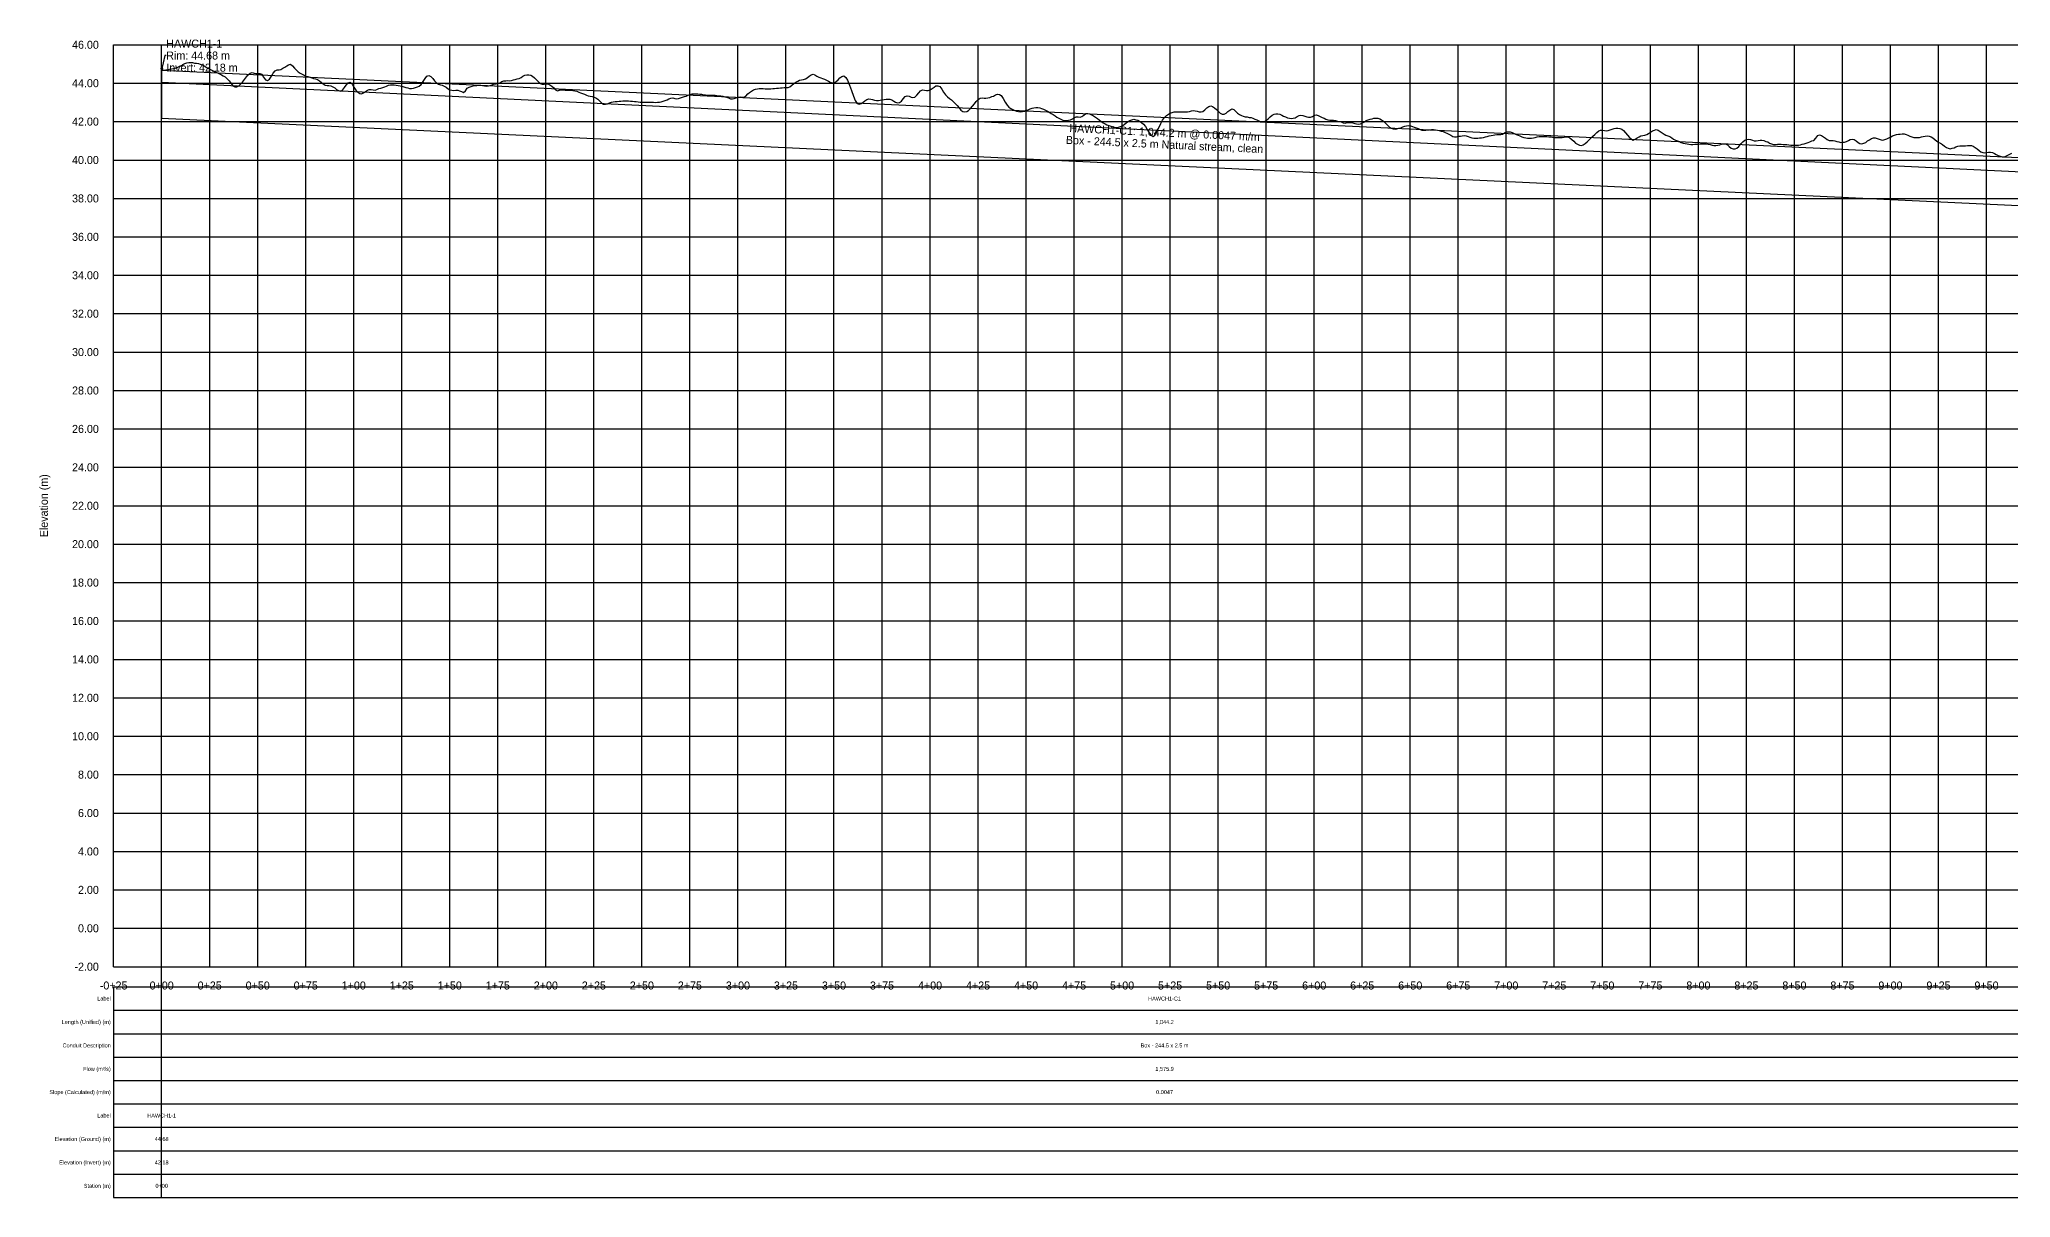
# Model space of a CAD drawing. Extents: x -64 to 8243, y -140 to 463.
# Drawn here: x -64 to 963, y -140 to 463 of the extents above; entities that cross this region are included whole.
import ezdxf
from ezdxf.enums import TextEntityAlignment as Align

# ---------------------------------------------------------------- set-up
doc = ezdxf.new("R2010")
doc.units = 0
for name, color, linetype in [('Annotation', 7, 'Continuous'), ('Annotation_Table', 254, 'Continuous'), ('Crown', 7, 'Continuous'), ('Grid', 254, 'Continuous'), ('Grid_Text', 7, 'Continuous'), ('Ground_Elevation', 3, 'Continuous'), ('Hydraulic_Grade', 5, 'Continuous'), ('Invert', 7, 'Continuous'), ('Structure', 7, 'Continuous')]:
    doc.layers.add(name, color=color, linetype=linetype)

msp = doc.modelspace()

# ---------------------------------------------------------------- linework, layer by layer
at = {"layer": 'Annotation', "color": 0}
msp.add_lwpolyline([(2.4, 454.4), (1.7, 454.4), (0, 446.8)], dxfattribs=at)
msp.add_lwpolyline([(0, 446.8), (-0.2, 447.8), (0.6, 447.6)], close=True, dxfattribs=at)
at = {"layer": 'Annotation_Table', "color": 254}
for points in [[(0, -140.2), (0, 460)], [(-25, -30.5), (8225, -30.5)], [(-25, -30.5), (-25, -140.2)], [(-25, -42.7), (8225, -42.7)], [(-25, -54.9), (8225, -54.9)], [(-25, -67.1), (8225, -67.1)], [(-25, -79.2), (8225, -79.2)], [(-25, -91.4), (8225, -91.4)], [(-25, -103.6), (8225, -103.6)], [(-25, -115.8), (8225, -115.8)], [(-25, -128), (8225, -128)], [(-25, -140.2), (8225, -140.2)]]:
    msp.add_lwpolyline(points, dxfattribs=at)
at = {"layer": 'Crown', "color": 0}
for points in [[(0, 446.8), (0, 446.8)], [(0, 446.8), (1044.2, 397.6)]]:
    msp.add_lwpolyline(points, dxfattribs=at)
at = {"layer": 'Grid', "color": 254}
for points in [[(-25, 460), (8225, 460)], [(-25, -20), (-25, 460)], [(0, -20), (0, 460)], [(25, -20), (25, 460)], [(50, -20), (50, 460)], [(75, -20), (75, 460)], [(100, -20), (100, 460)], [(125, -20), (125, 460)], [(150, -20), (150, 460)], [(175, -20), (175, 460)], [(200, -20), (200, 460)], [(225, -20), (225, 460)], [(250, -20), (250, 460)], [(275, -20), (275, 460)], [(300, -20), (300, 460)], [(325, -20), (325, 460)], [(350, -20), (350, 460)], [(375, -20), (375, 460)], [(400, -20), (400, 460)], [(425, -20), (425, 460)], [(450, -20), (450, 460)], [(475, -20), (475, 460)], [(500, -20), (500, 460)], [(525, -20), (525, 460)], [(550, -20), (550, 460)], [(575, -20), (575, 460)], [(600, -20), (600, 460)], [(625, -20), (625, 460)], [(650, -20), (650, 460)], [(675, -20), (675, 460)], [(700, -20), (700, 460)], [(725, -20), (725, 460)], [(750, -20), (750, 460)], [(775, -20), (775, 460)], [(800, -20), (800, 460)], [(825, -20), (825, 460)], [(850, -20), (850, 460)], [(875, -20), (875, 460)], [(900, -20), (900, 460)], [(925, -20), (925, 460)], [(950, -20), (950, 460)], [(-25, 440), (8225, 440)], [(-25, 420), (8225, 420)], [(-25, 400), (8225, 400)], [(-25, 380), (8225, 380)], [(-25, 360), (8225, 360)], [(-25, 340), (8225, 340)], [(-25, 320), (8225, 320)], [(-25, 300), (8225, 300)], [(-25, 280), (8225, 280)], [(-25, 260), (8225, 260)], [(-25, 240), (8225, 240)], [(-25, 220), (8225, 220)], [(-25, 200), (8225, 200)], [(-25, 180), (8225, 180)], [(-25, 160), (8225, 160)], [(-25, 140), (8225, 140)], [(-25, 120), (8225, 120)], [(-25, 100), (8225, 100)], [(-25, 80), (8225, 80)], [(-25, 60), (8225, 60)], [(-25, 40), (8225, 40)], [(-25, 20), (8225, 20)], [(-25, 0), (8225, 0)], [(-25, -20), (8225, -20)]]:
    msp.add_lwpolyline(points, dxfattribs=at)
at = {"layer": 'Ground_Elevation', "color": 3}
msp.add_lwpolyline([(0.1, 446.8), (1.1, 446.8), (2.1, 446.9), (3.1, 447.1), (4.1, 447.3), (5.1, 447.4), (6.1, 447.6), (7.1, 447.9), (8.1, 448.2), (9.1, 448.6), (10.1, 449.1), (11.1, 449.7), (12.1, 450.2), (13.1, 450.6), (14.1, 450.8), (15.1, 450.8), (16.1, 450.7), (17.1, 450.5), (18.1, 450.4), (19.1, 450.2), (20.1, 449.9), (21.1, 449.5), (22.1, 449), (23.1, 448.4), (24.1, 447.8), (25.1, 447.3), (26.1, 446.8), (27.1, 446.3), (28.1, 445.8), (29.1, 445.4), (30.1, 444.9), (31.1, 444.4), (32.1, 443.9), (33.1, 443.3), (34.1, 442.3), (35.1, 441.2), (36.1, 439.9), (37.1, 438.7), (38.1, 438.1), (39.1, 438.1), (40.1, 438.6), (41.1, 439.5), (42.1, 440.6), (43.1, 442), (44.1, 443.3), (45.1, 444.3), (46.1, 445.3), (47.1, 445.5), (48.1, 445.3), (49.1, 445.1), (50.1, 445.1), (51.1, 445.1), (52.1, 444.7), (53.1, 443.2), (54.1, 441.8), (55.1, 441.4), (56.1, 442.1), (57.1, 443.7), (58.1, 445.3), (59.1, 446.4), (60.1, 446.9), (61.1, 447), (62.1, 447.2), (63.1, 447.8), (64.1, 448.4), (65.1, 449), (66.1, 449.5), (67.1, 449.9), (68.1, 449), (69.1, 447.8), (70.1, 446.9), (71.1, 445.9), (72.1, 445.2), (73.1, 444.7), (74.1, 444.2), (75.1, 443.7), (76.1, 443.4), (77.1, 443.1), (78.1, 442.8), (79.1, 442.5), (80.1, 442.3), (81.1, 442), (82.1, 441.3), (83.1, 440.5), (84.1, 439.6), (85.1, 439), (86.1, 438.8), (87.1, 438.8), (88.1, 438.6), (89.1, 438.1), (90.1, 437.5), (91.1, 436.7), (92.1, 436.2), (93.1, 435.9), (94.1, 436.4), (95.1, 437.7), (96.1, 439), (97.1, 440.1), (98.1, 440.5), (99.1, 439.5), (100.1, 437.9), (101.1, 436.3), (102.1, 435.3), (103.1, 434.6), (104.1, 434.4), (105.1, 434.9), (106.1, 435.7), (107.1, 436.3), (108.1, 436.7), (109.1, 436.7), (110.1, 436.5), (111.1, 436.4), (112.1, 436.7), (113.1, 437.2), (114.1, 437.4), (115.1, 437.7), (116.1, 438.1), (117.1, 438.5), (118.1, 438.9), (119.1, 439.1), (120.1, 439.1), (121.1, 439.1), (122.1, 439), (123.1, 438.8), (124.1, 438.6), (125.1, 438.4), (126.1, 438.1), (127.1, 437.8), (128.1, 437.6), (129.1, 437.3), (130.1, 437.3), (131.1, 437.4), (132.1, 437.7), (133.1, 438.1), (134.1, 438.5), (135.1, 439.4), (136.1, 440.8), (137.1, 442.4), (138.1, 443.6), (139.1, 444), (140.1, 443.4), (141.1, 442.5), (142.1, 441.2), (143.1, 440.1), (144.1, 439.5), (145.1, 439.1), (146.1, 438.9), (147.1, 438.4), (148.1, 437.9), (149.1, 437.1), (150.1, 436.6), (151.1, 436.3), (152.1, 436.2), (153.1, 436.3), (154.1, 436.4), (155.1, 436.1), (156.1, 435.7), (157.1, 435.1), (158.1, 436), (159.1, 437.4), (160.1, 438), (161.1, 438.2), (162.1, 438.6), (163.1, 438.8), (164.1, 438.8), (165.1, 438.9), (166.1, 438.9), (167.1, 438.8), (168.1, 438.6), (169.1, 438.5), (170.1, 438.6), (171.1, 438.8), (172.1, 439.2), (173.1, 439.6), (174.1, 439.6), (175.1, 439.8), (176.1, 440.2), (177.1, 440.8), (178.1, 441.2), (179.1, 441.3), (180.1, 441.4), (181.1, 441.3), (182.1, 441.4), (183.1, 441.7), (184.1, 441.9), (185.1, 442.3), (186.1, 442.5), (187.1, 443), (188.1, 443.6), (189.1, 444.1), (190.1, 444.4), (191.1, 444.4), (192.1, 444.1), (193.1, 443.6), (194.1, 442.8), (195.1, 441.8), (196.1, 440.7), (197.1, 439.9), (198.1, 439.5), (199.1, 439.5), (200.1, 439.6), (201.1, 439.6), (202.1, 439.2), (203.1, 438.5), (204.1, 437.5), (205.1, 436.5), (206.1, 436), (207.1, 436.3), (208.1, 436.5), (209.1, 436.5), (210.1, 436.4), (211.1, 436.4), (212.1, 436.4), (213.1, 436.3), (214.1, 436.2), (215.1, 436), (216.1, 435.8), (217.1, 435.4), (218.1, 435), (219.1, 434.6), (220.1, 434.2), (221.1, 433.8), (222.1, 433.5), (223.1, 433.3), (224.1, 433.1), (225.1, 432.8), (226.1, 432.4), (227.1, 431.6), (228.1, 430.6), (229.1, 429.6), (230.1, 429.1), (231.1, 429), (232.1, 429.3), (233.1, 429.7), (234.1, 430.1), (235.1, 430.3), (236.1, 430.4), (237.1, 430.5), (238.1, 430.6), (239.1, 430.7), (240.1, 430.8), (241.1, 430.8), (242.1, 430.8), (243.1, 430.8), (244.1, 430.7), (245.1, 430.6), (246.1, 430.5), (247.1, 430.4), (248.1, 430.3), (249.1, 430.2), (250.1, 430.1), (251.1, 430.1), (252.1, 430.1), (253.1, 430.1), (254.1, 430.1), (255.1, 430.1), (256.1, 430.1), (257.1, 430), (258.1, 430.1), (259.1, 430.2), (260.1, 430.3), (261.1, 430.6), (262.1, 431), (263.1, 431.4), (264.1, 431.9), (265.1, 432.2), (266.1, 432.3), (267.1, 432), (268.1, 431.9), (269.1, 432), (270.1, 432.4), (271.1, 432.8), (272.1, 433), (273.1, 433.3), (274.1, 433.7), (275.1, 434.1), (276.1, 434.4), (277.1, 434.4), (278.1, 434.4), (279.1, 434.4), (280.1, 434.3), (281.1, 434.2), (282.1, 434), (283.1, 433.9), (284.1, 433.8), (285.1, 433.7), (286.1, 433.7), (287.1, 433.7), (288.1, 433.7), (289.1, 433.6), (290.1, 433.5), (291.1, 433.4), (292.1, 433.2), (293.1, 432.9), (294.1, 432.7), (295.1, 432.3), (296.1, 431.8), (297.1, 431.9), (298.1, 432), (299.1, 432.4), (300.1, 432.7), (301.1, 432.9), (302.1, 432.8), (303.1, 432.8), (304.1, 433.3), (305.1, 434.4), (306.1, 435.2), (307.1, 435.9), (308.1, 436.5), (309.1, 436.9), (310.1, 437.1), (311.1, 437.2), (312.1, 437.2), (313.1, 437.2), (314.1, 437.1), (315.1, 437), (316.1, 437), (317.1, 437.1), (318.1, 437.2), (319.1, 437.3), (320.1, 437.4), (321.1, 437.4), (322.1, 437.5), (323.1, 437.6), (324.1, 437.7), (325.1, 437.8), (326.1, 437.7), (327.1, 438.1), (328.1, 438.9), (329.1, 439.8), (330.1, 440.5), (331.1, 441.1), (332.1, 441.5), (333.1, 441.7), (334.1, 442), (335.1, 442.3), (336.1, 442.8), (337.1, 443.6), (338.1, 444.3), (339.1, 444.7), (340.1, 444.4), (341.1, 443.7), (342.1, 443.2), (343.1, 442.7), (344.1, 442.4), (345.1, 442.1), (346.1, 441.6), (347.1, 441.1), (348.1, 440.5), (349.1, 440.2), (350.1, 440.2), (351.1, 440.8), (352.1, 441.7), (353.1, 442.7), (354.1, 443.5), (355.1, 443.8), (356.1, 443), (357.1, 441.6), (358.1, 439), (359.1, 436.2), (360.1, 433.2), (361.1, 431), (362.1, 429.5), (363.1, 429.1), (364.1, 429.4), (365.1, 430), (366.1, 430.8), (367.1, 431.5), (368.1, 431.8), (369.1, 431.7), (370.1, 431.5), (371.1, 431.2), (372.1, 430.9), (373.1, 430.9), (374.1, 431.1), (375.1, 431.3), (376.1, 431.5), (377.1, 431.6), (378.1, 431.7), (379.1, 431.6), (380.1, 431.3), (381.1, 430.7), (382.1, 430.1), (383.1, 429.8), (384.1, 429.9), (385.1, 430.7), (386.1, 431.9), (387.1, 433), (388.1, 433.4), (389.1, 433.3), (390.1, 432.7), (391.1, 432.5), (392.1, 432.7), (393.1, 433.7), (394.1, 434.9), (395.1, 436.1), (396.1, 436.5), (397.1, 436.4), (398.1, 436.2), (399.1, 436.2), (400.1, 436.6), (401.1, 437.2), (402.1, 437.9), (403.1, 438.6), (404.1, 438.7), (405.1, 438.2), (406.1, 436.9), (407.1, 435.3), (408.1, 434), (409.1, 432.9), (410.1, 432.1), (411.1, 431.4), (412.1, 430.5), (413.1, 429.4), (414.1, 428.3), (415.1, 427.1), (416.1, 426), (417.1, 425.3), (418.1, 425), (419.1, 425.2), (420.1, 425.7), (421.1, 426.8), (422.1, 428), (423.1, 429.2), (424.1, 430.5), (425.1, 431.5), (426.1, 432.2), (427.1, 432.3), (428.1, 432.2), (429.1, 432.2), (430.1, 432.4), (431.1, 432.6), (432.1, 433), (433.1, 433.3), (434.1, 433.9), (435.1, 434.3), (436.1, 434.1), (437.1, 433.6), (438.1, 432), (439.1, 430.2), (440.1, 428.5), (441.1, 427.5), (442.1, 426.9), (443.1, 426.3), (444.1, 425.8), (445.1, 425.5), (446.1, 425.2), (447.1, 425.1), (448.1, 425.2), (449.1, 425.5), (450.1, 425.9), (451.1, 426.2), (452.1, 426.6), (453.1, 427), (454.1, 427.2), (455.1, 427.4), (456.1, 427.3), (457.1, 427.2), (458.1, 426.9), (459.1, 426.5), (460.1, 426), (461.1, 425.5), (462.1, 424.9), (463.1, 424.3), (464.1, 423.7), (465.1, 423), (466.1, 422.3), (467.1, 421.7), (468.1, 421.2), (469.1, 420.8), (470.1, 420.6), (471.1, 420.6), (472.1, 420.7), (473.1, 421), (474.1, 421.5), (475.1, 422), (476.1, 422.5), (477.1, 422.4), (478.1, 422.3), (479.1, 422.7), (480.1, 423.4), (481.1, 424.3), (482.1, 424.3), (483.1, 424), (484.1, 423.5), (485.1, 423), (486.1, 422.3), (487.1, 421.6), (488.1, 420.9), (489.1, 420.1), (490.1, 419.4), (491.1, 418.8), (492.1, 418.3), (493.1, 417.9), (494.1, 417.6), (495.1, 417.3), (496.1, 417.1), (497.1, 417), (498.1, 417.1), (499.1, 417.4), (500.1, 417.8), (501.1, 418.5), (502.1, 419.3), (503.1, 420), (504.1, 420.6), (505.1, 421), (506.1, 421.2), (507.1, 421), (508.1, 420.7), (509.1, 420.2), (510.1, 419.5), (511.1, 418.7), (512.1, 417.5), (513.1, 415.8), (514.1, 414.2), (515.1, 412.9), (516.1, 412.3), (517.1, 412.9), (518.1, 414.7), (519.1, 416.8), (520.1, 419), (521.1, 420.8), (522.1, 422.1), (523.1, 423.1), (524.1, 423.9), (525.1, 424.4), (526.1, 424.7), (527.1, 425), (528.1, 425.1), (529.1, 425.1), (530.1, 425.1), (531.1, 425.1), (532.1, 425.1), (533.1, 425.1), (534.1, 425.1), (535.1, 425.3), (536.1, 425.6), (537.1, 425.7), (538.1, 425.6), (539.1, 425.4), (540.1, 425.1), (541.1, 425), (542.1, 425.3), (543.1, 426.2), (544.1, 427.1), (545.1, 427.9), (546.1, 428.2), (547.1, 427.8), (548.1, 427.1), (549.1, 426.3), (550.1, 425.3), (551.1, 424.4), (552.1, 423.8), (553.1, 423.9), (554.1, 424.4), (555.1, 425.3), (556.1, 426), (557.1, 426.6), (558.1, 426.3), (559.1, 425.4), (560.1, 424.4), (561.1, 423.7), (562.1, 423.1), (563.1, 422.8), (564.1, 422.5), (565.1, 422.4), (566.1, 422.2), (567.1, 422.1), (568.1, 421.8), (569.1, 421.3), (570.1, 420.9), (571.1, 420.4), (572.1, 420), (573.1, 419.9), (574.1, 420.1), (575.1, 420.7), (576.1, 421.5), (577.1, 422.5), (578.1, 423.4), (579.1, 423.8), (580.1, 424), (581.1, 424), (582.1, 423.8), (583.1, 423.4), (584.1, 422.9), (585.1, 422.5), (586.1, 422), (587.1, 421.7), (588.1, 421.6), (589.1, 421.7), (590.1, 422), (591.1, 422.6), (592.1, 423.2), (593.1, 423.4), (594.1, 423.2), (595.1, 422.8), (596.1, 422.4), (597.1, 422.3), (598.1, 422.3), (599.1, 422.6), (600.1, 423.3), (601.1, 423.5), (602.1, 423.2), (603.1, 422.6), (604.1, 422.1), (605.1, 421.7), (606.1, 421.3), (607.1, 421), (608.1, 420.8), (609.1, 420.8), (610.1, 420.7), (611.1, 420.6), (612.1, 420.3), (613.1, 420.1), (614.1, 419.8), (615.1, 419.3), (616.1, 419.2), (617.1, 419.5), (618.1, 419.6), (619.1, 419.5), (620.1, 419.3), (621.1, 419), (622.1, 418.8), (623.1, 418.7), (624.1, 418.8), (625.1, 419.3), (626.1, 419.9), (627.1, 420.5), (628.1, 421), (629.1, 421.3), (630.1, 421.5), (631.1, 421.8), (632.1, 421.8), (633.1, 421.7), (634.1, 421.5), (635.1, 421), (636.1, 420.2), (637.1, 419.2), (638.1, 418.2), (639.1, 417.3), (640.1, 416.5), (641.1, 416.2), (642.1, 416.1), (643.1, 416.2), (644.1, 416.6), (645.1, 416.8), (646.1, 417.2), (647.1, 417.7), (648.1, 417.8), (649.1, 418), (650.1, 417.8), (651.1, 417.4), (652.1, 417.1), (653.1, 416.7), (654.1, 416.4), (655.1, 415.9), (656.1, 415.6), (657.1, 415.6), (658.1, 415.6), (659.1, 415.7), (660.1, 415.7), (661.1, 415.8), (662.1, 415.8), (663.1, 415.7), (664.1, 415.6), (665.1, 415.4), (666.1, 415.1), (667.1, 414.8), (668.1, 414.4), (669.1, 414), (670.1, 413.4), (671.1, 412.9), (672.1, 412.3), (673.1, 412), (674.1, 412.1), (675.1, 412.4), (676.1, 412.4), (677.1, 412.6), (678.1, 412.7), (679.1, 412.6), (680.1, 412.3), (681.1, 411.9), (682.1, 411.6), (683.1, 411.4), (684.1, 411.3), (685.1, 411.4), (686.1, 411.5), (687.1, 411.6), (688.1, 411.8), (689.1, 412), (690.1, 412.3), (691.1, 412.6), (692.1, 412.8), (693.1, 413), (694.1, 413.1), (695.1, 413.3), (696.1, 413.3), (697.1, 413.2), (698.1, 413.5), (699.1, 414.1), (700.1, 414.6), (701.1, 414.7), (702.1, 414.6), (703.1, 414.3), (704.1, 413.8), (705.1, 413.2), (706.1, 413), (707.1, 412.6), (708.1, 412.1), (709.1, 411.7), (710.1, 411.5), (711.1, 411.3), (712.1, 411.3), (713.1, 411.3), (714.1, 411.5), (715.1, 411.8), (716.1, 412.1), (717.1, 412.2), (718.1, 412.3), (719.1, 412.3), (720.1, 412.3), (721.1, 412.2), (722.1, 412.1), (723.1, 412), (724.1, 411.9), (725.1, 411.8), (726.1, 411.7), (727.1, 411.7), (728.1, 411.7), (729.1, 411.8), (730.1, 411.9), (731.1, 412), (732.1, 412), (733.1, 411.6), (734.1, 410.7), (735.1, 409.8), (736.1, 408.8), (737.1, 408.3), (738.1, 407.8), (739.1, 407.6), (740.1, 407.9), (741.1, 408.6), (742.1, 409.5), (743.1, 410.5), (744.1, 411.6), (745.1, 412.4), (746.1, 413.3), (747.1, 414.4), (748.1, 415.2), (749.1, 415.5), (750.1, 415.5), (751.1, 415.3), (752.1, 415.2), (753.1, 415.4), (754.1, 415.7), (755.1, 416.1), (756.1, 416.4), (757.1, 416.6), (758.1, 416.6), (759.1, 416.4), (760.1, 416), (761.1, 415.3), (762.1, 414.2), (763.1, 412.9), (764.1, 411.7), (765.1, 410.8), (766.1, 410.4), (767.1, 410.8), (768.1, 411.5), (769.1, 412.1), (770.1, 412.6), (771.1, 412.8), (772.1, 413), (773.1, 413.3), (774.1, 413.8), (775.1, 414.5), (776.1, 415.2), (777.1, 415.6), (778.1, 415.8), (779.1, 415.6), (780.1, 414.9), (781.1, 414.1), (782.1, 413.4), (783.1, 412.9), (784.1, 412.6), (785.1, 412.2), (786.1, 411.6), (787.1, 410.8), (788.1, 410.4), (789.1, 410), (790.1, 409.6), (791.1, 409.2), (792.1, 408.8), (793.1, 408.6), (794.1, 408.4), (795.1, 408.2), (796.1, 408.1), (797.1, 408.1), (798.1, 408.2), (799.1, 408.2), (800.1, 408.3), (801.1, 408.4), (802.1, 408.5), (803.1, 408.5), (804.1, 408.4), (805.1, 408.3), (806.1, 408.1), (807.1, 407.8), (808.1, 407.6), (809.1, 407.5), (810.1, 407.7), (811.1, 407.9), (812.1, 408.3), (813.1, 408.5), (814.1, 408.5), (815.1, 407.9), (816.1, 407), (817.1, 406.2), (818.1, 405.8), (819.1, 405.8), (820.1, 406.1), (821.1, 407.1), (822.1, 408.4), (823.1, 409.5), (824.1, 410.4), (825.1, 410.7), (826.1, 410.9), (827.1, 410.7), (828.1, 410.3), (829.1, 410), (830.1, 410), (831.1, 410.1), (832.1, 410.3), (833.1, 410.3), (834.1, 410.1), (835.1, 409.7), (836.1, 409.4), (837.1, 408.8), (838.1, 408.4), (839.1, 408.1), (840.1, 408), (841.1, 408.2), (842.1, 408.3), (843.1, 408.2), (844.1, 408.1), (845.1, 408.1), (846.1, 408), (847.1, 407.9), (848.1, 407.8), (849.1, 407.8), (850.1, 407.8), (851.1, 407.8), (852.1, 407.8), (853.1, 407.9), (854.1, 408.2), (855.1, 408.5), (856.1, 408.8), (857.1, 409.2), (858.1, 409.5), (859.1, 409.9), (860.1, 410.2), (861.1, 411.4), (862.1, 412.8), (863.1, 413.1), (864.1, 412.8), (865.1, 412), (866.1, 411.3), (867.1, 410.7), (868.1, 410.2), (869.1, 410.2), (870.1, 410.2), (871.1, 410), (872.1, 409.7), (873.1, 409.4), (874.1, 409.2), (875.1, 409.3), (876.1, 409.3), (877.1, 409.6), (878.1, 410.2), (879.1, 410.6), (880.1, 410.8), (881.1, 410.6), (882.1, 410), (883.1, 409.2), (884.1, 408.6), (885.1, 408.5), (886.1, 408.8), (887.1, 409.2), (888.1, 409.9), (889.1, 410.5), (890.1, 411.2), (891.1, 411.6), (892.1, 411.5), (893.1, 411.2), (894.1, 410.8), (895.1, 410.5), (896.1, 410.4), (897.1, 410.6), (898.1, 411), (899.1, 411.5), (900.1, 412.1), (901.1, 412.6), (902.1, 412.9), (903.1, 413.2), (904.1, 413.4), (905.1, 413.5), (906.1, 413.6), (907.1, 413.6), (908.1, 413.3), (909.1, 412.9), (910.1, 412.5), (911.1, 412.1), (912.1, 411.8), (913.1, 411.7), (914.1, 411.7), (915.1, 411.8), (916.1, 412), (917.1, 412.2), (918.1, 412.5), (919.1, 412.6), (920.1, 412.5), (921.1, 412.1), (922.1, 411.6), (923.1, 410.7), (924.1, 409.8), (925.1, 409.1), (926.1, 408.7), (927.1, 408), (928.1, 407.2), (929.1, 406.6), (930.1, 406.1), (931.1, 405.9), (932.1, 406.1), (933.1, 406.4), (934.1, 406.9), (935.1, 407.2), (936.1, 407.4), (937.1, 407.4), (938.1, 407.4), (939.1, 407.4), (940.1, 407.6), (941.1, 407.6), (942.1, 407.5), (943.1, 407.2), (944.1, 406.6), (945.1, 405.8), (946.1, 404.9), (947.1, 404.3), (948.1, 403.9), (949.1, 403.7), (950.1, 403.9), (951.1, 404.1), (952.1, 404.1), (953.1, 403.9), (954.1, 403.4), (955.1, 402.9), (956.1, 402.4), (957.1, 402), (958.1, 401.7), (959.1, 401.7), (960.1, 402), (961.1, 402.5), (962.1, 403.1), (963.1, 403.6)], dxfattribs=at)
at = {"layer": 'Hydraulic_Grade', "color": 5}
msp.add_lwpolyline([(0, 440.5), (1044.2, 390.2)], dxfattribs=at)
at = {"layer": 'Invert', "color": 0}
for points in [[(0, 421.8), (0, 421.8)], [(0, 421.8), (1044.2, 372.6)]]:
    msp.add_lwpolyline(points, dxfattribs=at)
at = {"layer": 'Structure', "color": 0}
msp.add_lwpolyline([(0, 446.8), (0, 421.8)], dxfattribs=at)
msp.add_lwpolyline([(0, 446.8), (0, 421.8)], dxfattribs=at)

# ---------------------------------------------------------------- texts
at = {"layer": 'Annotation', "color": 0}
for s, height, p in [('HAWCH1-1', 4.17, (2.4, 460.6)), ('Rim: 44.68 m', 4.167, (2.4, 454.4)), ('Invert: 42.18 m', 4.167, (2.4, 448.1))]:
    msp.add_text(s, height=height, dxfattribs=at).set_placement(p, align=Align.MIDDLE_LEFT)
for s, p in [('Box - 244.5 x 2.5 m Natural stream, clean', (522.1, 408.1)), ('HAWCH1-C1: 1,044.2 m @ 0.0047 m/m', (522.1, 414.3))]:
    msp.add_text(s, height=4.167, rotation=357.305, dxfattribs=at).set_placement(p, align=Align.MIDDLE_CENTER)
at = {"layer": 'Annotation_Table', "color": 0}
for s, height, p in [('Label', 2.08, (-26.5, -36.6)), ('Length (Unified) (m)', 2.083, (-26.5, -48.8)), ('Conduit Description', 2.083, (-26.5, -61)), ('Flow (m³/s)', 2.083, (-26.5, -73.2)), ('Slope (Calculated) (m/m)', 2.083, (-26.5, -85.3)), ('Label', 2.08, (-26.5, -97.5)), ('Elevation (Ground) (m)', 2.083, (-26.5, -109.7)), ('Elevation (Invert) (m)', 2.083, (-26.5, -121.9)), ('Station (m)', 2.083, (-26.5, -134.1))]:
    msp.add_text(s, height=height, dxfattribs=at).set_placement(p, align=Align.MIDDLE_RIGHT)
for s, height, p in [('HAWCH1-C1', 2.08, (522.1, -36.6)), ('1,044.2', 2.08, (522.1, -48.8)), ('Box - 244.5 x 2.5 m', 2.083, (522.1, -61)), ('1,575.9', 2.08, (522.1, -73.2)), ('0.0047', 2.08, (522.1, -85.3)), ('HAWCH1-1', 2.08, (0, -97.5)), ('44.68', 2.08, (0, -109.7)), ('42.18', 2.08, (0, -121.9)), ('0+00', 2.08, (0, -134.1))]:
    msp.add_text(s, height=height, dxfattribs=at).set_placement(p, align=Align.MIDDLE_CENTER)
at = {"layer": 'Grid_Text', "color": 0}
for s, p in [('46.00', (-32.7, 460)), ('44.00', (-32.7, 440)), ('42.00', (-32.7, 420)), ('40.00', (-32.7, 400)), ('38.00', (-32.7, 380)), ('36.00', (-32.7, 360)), ('34.00', (-32.7, 340)), ('32.00', (-32.7, 320)), ('30.00', (-32.7, 300)), ('28.00', (-32.7, 280)), ('26.00', (-32.7, 260)), ('24.00', (-32.7, 240)), ('22.00', (-32.7, 220)), ('20.00', (-32.7, 200)), ('18.00', (-32.7, 180)), ('16.00', (-32.7, 160)), ('14.00', (-32.7, 140)), ('12.00', (-32.7, 120)), ('10.00', (-32.7, 100)), ('8.00', (-32.7, 80)), ('6.00', (-32.7, 60)), ('4.00', (-32.7, 40)), ('2.00', (-32.7, 20)), ('0.00', (-32.7, 0)), ('-2.00', (-32.7, -20))]:
    msp.add_text(s, height=4.17, dxfattribs=at).set_placement(p, align=Align.MIDDLE_RIGHT)
msp.add_text('Elevation (m)', height=4.167, rotation=90, dxfattribs=at).set_placement((-58, 220), align=Align.BOTTOM_CENTER)
for s, p in [('-0+25', (-25, -27.7)), ('0+00', (0, -27.7)), ('0+25', (25, -27.7)), ('0+50', (50, -27.7)), ('0+75', (75, -27.7)), ('1+00', (100, -27.7)), ('1+25', (125, -27.7)), ('1+50', (150, -27.7)), ('1+75', (175, -27.7)), ('2+00', (200, -27.7)), ('2+25', (225, -27.7)), ('2+50', (250, -27.7)), ('2+75', (275, -27.7)), ('3+00', (300, -27.7)), ('3+25', (325, -27.7)), ('3+50', (350, -27.7)), ('3+75', (375, -27.7)), ('4+00', (400, -27.7)), ('4+25', (425, -27.7)), ('4+50', (450, -27.7)), ('4+75', (475, -27.7)), ('5+00', (500, -27.7)), ('5+25', (525, -27.7)), ('5+50', (550, -27.7)), ('5+75', (575, -27.7)), ('6+00', (600, -27.7)), ('6+25', (625, -27.7)), ('6+50', (650, -27.7)), ('6+75', (675, -27.7)), ('7+00', (700, -27.7)), ('7+25', (725, -27.7)), ('7+50', (750, -27.7)), ('7+75', (775, -27.7)), ('8+00', (800, -27.7)), ('8+25', (825, -27.7)), ('8+50', (850, -27.7)), ('8+75', (875, -27.7)), ('9+00', (900, -27.7)), ('9+25', (925, -27.7)), ('9+50', (950, -27.7))]:
    msp.add_text(s, height=4.17, dxfattribs=at).set_placement(p, align=Align.TOP_CENTER)

doc.saveas('drawing.dxf')
